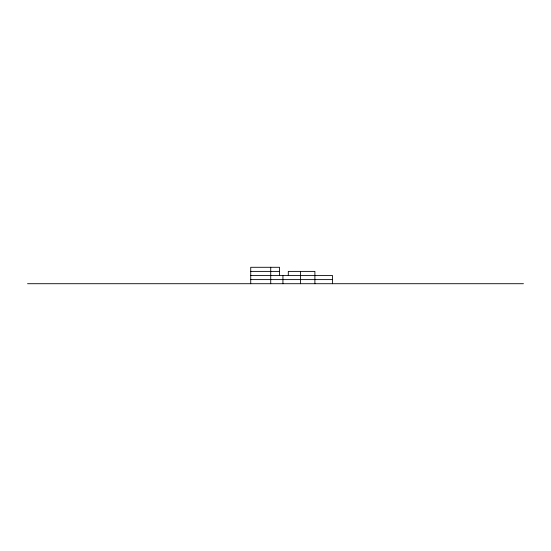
<?xml version="1.0" encoding="UTF-8"?>
<svg xmlns="http://www.w3.org/2000/svg" width="551" height="551" viewBox="0 0 551 551"><rect width="100%" height="100%" fill="white"/><g stroke="black" fill="none" stroke-linecap="round" stroke-linejoin="round"><path stroke-width="0.83" d="M250.726 271.395L279.509 271.395M250.726 275.5L332.48 275.5L332.48 283.71M250.726 279.605L332.48 279.605M27.55 283.71L523.45 283.71M314.897 283.71L314.897 271.395L288.297 271.395L288.297 275.5M300.515 271.395L300.515 283.71M282.932 275.5L282.932 283.71M279.509 275.5L279.509 267.29L250.726 267.29L250.726 283.71M270.72 267.29L270.72 283.71"/></g></svg>
